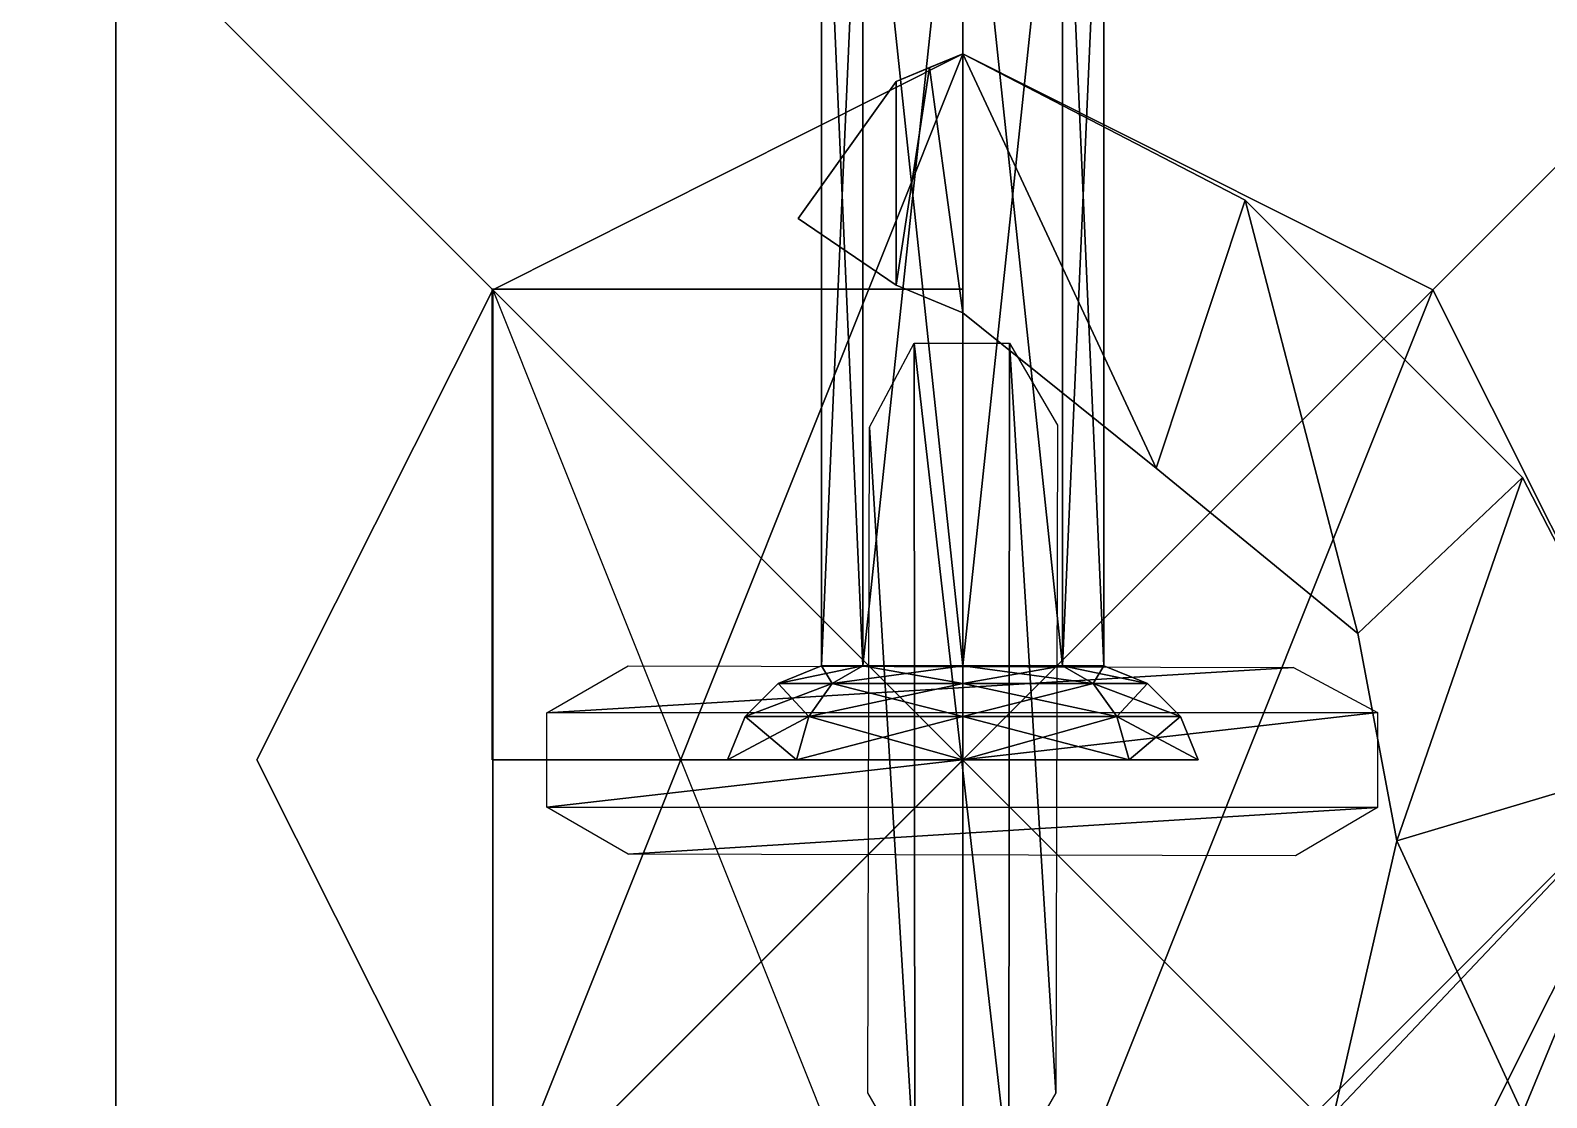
# Model space of a CAD drawing. Extents: x -150 to 2334, y -150 to 2984.
# Drawn here: x 1724.09 to 1740.2, y 1461.54 to 1472.88 of the extents above; entities that cross this region are included whole.
import ezdxf

# ---------------------------------------------------------------- set-up
doc = ezdxf.new("R2010")
doc.units = 0
for name, color, linetype in [('LAYER0', 7, 'CONTINUOUS'), ('LAYER108', 7, 'CONTINUOUS'), ('LAYER109', 9, 'CONTINUOUS'), ('LAYER111', 7, 'CONTINUOUS'), ('LAYER112', 7, 'CONTINUOUS'), ('LAYER113', 254, 'CONTINUOUS'), ('LAYER125', 7, 'CONTINUOUS'), ('LAYER126', 9, 'CONTINUOUS'), ('LAYER128', 7, 'CONTINUOUS'), ('LAYER129', 7, 'CONTINUOUS'), ('LAYER130', 254, 'CONTINUOUS'), ('LAYER142', 7, 'CONTINUOUS'), ('LAYER159', 7, 'CONTINUOUS'), ('LAYER277', 7, 'CONTINUOUS'), ('LAYER310', 7, 'CONTINUOUS')]:
    doc.layers.add(name, color=color, linetype=linetype)

msp = doc.modelspace()

# ---------------------------------------------------------------- linework, layer by layer
at = {"layer": 'LAYER0', "invisible_edges": 1}
for points in [[(2334, 2984, -5), (-150, -150, -5), (-150, 2984, -5), (2334, 2984, -5)], [(-150, -150, -5), (2334, 2984, -5), (2334, -150, -5), (-150, -150, -5)], [(2334, -150), (-150, 2984), (-150, -150), (2334, -150)], [(-150, 2984), (2334, -150), (2334, 2984), (-150, 2984)]]:
    msp.add_3dface(points, dxfattribs=at)
at = {"layer": 'LAYER108', "invisible_edges": 1}
for points in [[(2139.4, 1489.128, 866), (1674, 776.4584, 866), (2139.4, 776.4584, 866), (2139.4, 1489.128, 866)], [(1674, 776.4584, 866), (2139.4, 1489.128, 866), (1674, 1489.128, 866), (1674, 776.4584, 866)], [(1674, 1489.128, 848), (2139.4, 776.4584, 848), (1674, 776.4584, 848), (1674, 1489.128, 848)], [(2139.4, 776.4584, 848), (1674, 1489.128, 848), (2139.4, 1489.128, 848), (2139.4, 776.4584, 848)]]:
    msp.add_3dface(points, dxfattribs=at)
at = {"layer": 'LAYER109'}
for points in [[(1732.939, 1466.125, 858.0607), (1732.5, 1476.125, 857), (1732.5, 1466.125, 857), (1732.939, 1466.125, 858.0607)], [(1732.939, 1476.125, 858.0607), (1732.5, 1476.125, 857), (1732.939, 1466.125, 858.0607), (1732.939, 1476.125, 858.0607)], [(1732.5, 1466.125, 857), (1732.939, 1476.125, 855.9393), (1732.939, 1466.125, 855.9393), (1732.5, 1466.125, 857)], [(1732.5, 1476.125, 857), (1732.939, 1476.125, 855.9393), (1732.5, 1466.125, 857), (1732.5, 1476.125, 857)], [(1734, 1466.125, 858.5), (1732.939, 1476.125, 858.0607), (1732.939, 1466.125, 858.0607), (1734, 1466.125, 858.5)], [(1734, 1476.125, 858.5), (1732.939, 1476.125, 858.0607), (1734, 1466.125, 858.5), (1734, 1476.125, 858.5)], [(1732.939, 1466.125, 855.9393), (1734, 1476.125, 855.5), (1734, 1466.125, 855.5), (1732.939, 1466.125, 855.9393)], [(1732.939, 1476.125, 855.9393), (1734, 1476.125, 855.5), (1732.939, 1466.125, 855.9393), (1732.939, 1476.125, 855.9393)], [(1735.061, 1466.125, 858.0607), (1734, 1476.125, 858.5), (1734, 1466.125, 858.5), (1735.061, 1466.125, 858.0607)], [(1735.061, 1476.125, 858.0607), (1734, 1476.125, 858.5), (1735.061, 1466.125, 858.0607), (1735.061, 1476.125, 858.0607)], [(1734, 1466.125, 855.5), (1735.061, 1476.125, 855.9393), (1735.061, 1466.125, 855.9393), (1734, 1466.125, 855.5)], [(1734, 1476.125, 855.5), (1735.061, 1476.125, 855.9393), (1734, 1466.125, 855.5), (1734, 1476.125, 855.5)], [(1735.5, 1466.125, 857), (1735.061, 1476.125, 858.0607), (1735.061, 1466.125, 858.0607), (1735.5, 1466.125, 857)], [(1735.5, 1476.125, 857), (1735.061, 1476.125, 858.0607), (1735.5, 1466.125, 857), (1735.5, 1476.125, 857)], [(1735.061, 1466.125, 855.9393), (1735.5, 1476.125, 857), (1735.5, 1466.125, 857), (1735.061, 1466.125, 855.9393)], [(1735.061, 1476.125, 855.9393), (1735.5, 1476.125, 857), (1735.061, 1466.125, 855.9393), (1735.061, 1476.125, 855.9393)], [(1732.038, 1465.939, 857), (1732.5, 1466.125, 857), (1732.613, 1465.939, 855.613), (1732.038, 1465.939, 857)], [(1732.038, 1465.939, 857), (1732.939, 1466.125, 858.0607), (1732.5, 1466.125, 857), (1732.038, 1465.939, 857)], [(1732.613, 1465.939, 858.387), (1732.939, 1466.125, 858.0607), (1732.038, 1465.939, 857), (1732.613, 1465.939, 858.387)], [(1732.613, 1465.939, 855.613), (1732.5, 1466.125, 857), (1732.939, 1466.125, 855.9393), (1732.613, 1465.939, 855.613)], [(1732.613, 1465.939, 855.613), (1732.939, 1466.125, 855.9393), (1734, 1465.939, 855.0385), (1732.613, 1465.939, 855.613)], [(1732.613, 1465.939, 858.387), (1734, 1466.125, 858.5), (1732.939, 1466.125, 858.0607), (1732.613, 1465.939, 858.387)], [(1734, 1465.939, 858.9615), (1734, 1466.125, 858.5), (1732.613, 1465.939, 858.387), (1734, 1465.939, 858.9615)], [(1734, 1465.939, 855.0385), (1732.939, 1466.125, 855.9393), (1734, 1466.125, 855.5), (1734, 1465.939, 855.0385)], [(1734, 1465.939, 858.9615), (1735.061, 1466.125, 858.0607), (1734, 1466.125, 858.5), (1734, 1465.939, 858.9615)], [(1735.387, 1465.939, 858.387), (1735.061, 1466.125, 858.0607), (1734, 1465.939, 858.9615), (1735.387, 1465.939, 858.387)], [(1735.387, 1465.939, 855.613), (1734, 1466.125, 855.5), (1735.061, 1466.125, 855.9393), (1735.387, 1465.939, 855.613)], [(1734, 1465.939, 855.0385), (1734, 1466.125, 855.5), (1735.387, 1465.939, 855.613), (1734, 1465.939, 855.0385)], [(1735.387, 1465.939, 858.387), (1735.5, 1466.125, 857), (1735.061, 1466.125, 858.0607), (1735.387, 1465.939, 858.387)], [(1735.961, 1465.939, 857), (1735.061, 1466.125, 855.9393), (1735.5, 1466.125, 857), (1735.961, 1465.939, 857)], [(1735.387, 1465.939, 855.613), (1735.061, 1466.125, 855.9393), (1735.961, 1465.939, 857), (1735.387, 1465.939, 855.613)], [(1735.961, 1465.939, 857), (1735.5, 1466.125, 857), (1735.387, 1465.939, 858.387), (1735.961, 1465.939, 857)], [(1731.686, 1465.587, 857), (1732.038, 1465.939, 857), (1732.364, 1465.587, 855.3641), (1731.686, 1465.587, 857)], [(1731.686, 1465.587, 857), (1732.613, 1465.939, 858.387), (1732.038, 1465.939, 857), (1731.686, 1465.587, 857)], [(1732.364, 1465.587, 858.6359), (1732.613, 1465.939, 858.387), (1731.686, 1465.587, 857), (1732.364, 1465.587, 858.6359)], [(1732.364, 1465.587, 855.3641), (1732.038, 1465.939, 857), (1732.613, 1465.939, 855.613), (1732.364, 1465.587, 855.3641)], [(1732.364, 1465.587, 855.3641), (1732.613, 1465.939, 855.613), (1734, 1465.587, 854.6865), (1732.364, 1465.587, 855.3641)], [(1732.364, 1465.587, 858.6359), (1734, 1465.939, 858.9615), (1732.613, 1465.939, 858.387), (1732.364, 1465.587, 858.6359)], [(1734, 1465.587, 859.3135), (1734, 1465.939, 858.9615), (1732.364, 1465.587, 858.6359), (1734, 1465.587, 859.3135)], [(1734, 1465.587, 854.6865), (1732.613, 1465.939, 855.613), (1734, 1465.939, 855.0385), (1734, 1465.587, 854.6865)], [(1734, 1465.587, 859.3135), (1735.387, 1465.939, 858.387), (1734, 1465.939, 858.9615), (1734, 1465.587, 859.3135)], [(1735.636, 1465.587, 858.6359), (1735.387, 1465.939, 858.387), (1734, 1465.587, 859.3135), (1735.636, 1465.587, 858.6359)], [(1735.636, 1465.587, 855.3641), (1734, 1465.939, 855.0385), (1735.387, 1465.939, 855.613), (1735.636, 1465.587, 855.3641)], [(1734, 1465.587, 854.6865), (1734, 1465.939, 855.0385), (1735.636, 1465.587, 855.3641), (1734, 1465.587, 854.6865)], [(1735.636, 1465.587, 858.6359), (1735.961, 1465.939, 857), (1735.387, 1465.939, 858.387), (1735.636, 1465.587, 858.6359)], [(1736.313, 1465.587, 857), (1735.387, 1465.939, 855.613), (1735.961, 1465.939, 857), (1736.313, 1465.587, 857)], [(1735.636, 1465.587, 855.3641), (1735.387, 1465.939, 855.613), (1736.313, 1465.587, 857), (1735.636, 1465.587, 855.3641)], [(1736.313, 1465.587, 857), (1735.961, 1465.939, 857), (1735.636, 1465.587, 858.6359), (1736.313, 1465.587, 857)], [(1731.5, 1465.125, 857), (1731.686, 1465.587, 857), (1732.232, 1465.125, 855.2322), (1731.5, 1465.125, 857)], [(1731.5, 1465.125, 857), (1732.364, 1465.587, 858.6359), (1731.686, 1465.587, 857), (1731.5, 1465.125, 857)], [(1732.232, 1465.125, 858.7678), (1732.364, 1465.587, 858.6359), (1731.5, 1465.125, 857), (1732.232, 1465.125, 858.7678)], [(1732.232, 1465.125, 855.2322), (1731.686, 1465.587, 857), (1732.364, 1465.587, 855.3641), (1732.232, 1465.125, 855.2322)], [(1732.232, 1465.125, 855.2322), (1732.364, 1465.587, 855.3641), (1734, 1465.125, 854.5), (1732.232, 1465.125, 855.2322)], [(1732.232, 1465.125, 858.7678), (1734, 1465.587, 859.3135), (1732.364, 1465.587, 858.6359), (1732.232, 1465.125, 858.7678)], [(1734, 1465.125, 859.5), (1734, 1465.587, 859.3135), (1732.232, 1465.125, 858.7678), (1734, 1465.125, 859.5)], [(1734, 1465.125, 854.5), (1732.364, 1465.587, 855.3641), (1734, 1465.587, 854.6865), (1734, 1465.125, 854.5)], [(1734, 1465.125, 859.5), (1735.636, 1465.587, 858.6359), (1734, 1465.587, 859.3135), (1734, 1465.125, 859.5)], [(1735.768, 1465.125, 858.7678), (1735.636, 1465.587, 858.6359), (1734, 1465.125, 859.5), (1735.768, 1465.125, 858.7678)], [(1735.768, 1465.125, 855.2322), (1734, 1465.587, 854.6865), (1735.636, 1465.587, 855.3641), (1735.768, 1465.125, 855.2322)], [(1734, 1465.125, 854.5), (1734, 1465.587, 854.6865), (1735.768, 1465.125, 855.2322), (1734, 1465.125, 854.5)], [(1735.768, 1465.125, 858.7678), (1736.313, 1465.587, 857), (1735.636, 1465.587, 858.6359), (1735.768, 1465.125, 858.7678)], [(1736.5, 1465.125, 857), (1735.636, 1465.587, 855.3641), (1736.313, 1465.587, 857), (1736.5, 1465.125, 857)], [(1735.768, 1465.125, 855.2322), (1735.636, 1465.587, 855.3641), (1736.5, 1465.125, 857), (1735.768, 1465.125, 855.2322)], [(1736.5, 1465.125, 857), (1736.313, 1465.587, 857), (1735.768, 1465.125, 858.7678), (1736.5, 1465.125, 857)], [(1731.5, 1465.125, 857), (1732.232, 1465.125, 855.2322), (1734, 1465.125, 854.5), (1731.5, 1465.125, 857)], [(1735.768, 1465.125, 855.2322), (1731.5, 1465.125, 857), (1734, 1465.125, 854.5), (1735.768, 1465.125, 855.2322)], [(1736.5, 1465.125, 857), (1731.5, 1465.125, 857), (1735.768, 1465.125, 855.2322), (1736.5, 1465.125, 857)], [(1732.232, 1465.125, 858.7678), (1731.5, 1465.125, 857), (1736.5, 1465.125, 857), (1732.232, 1465.125, 858.7678)], [(1734, 1465.125, 859.5), (1732.232, 1465.125, 858.7678), (1736.5, 1465.125, 857), (1734, 1465.125, 859.5)], [(1735.768, 1465.125, 858.7678), (1734, 1465.125, 859.5), (1736.5, 1465.125, 857), (1735.768, 1465.125, 858.7678)]]:
    msp.add_3dface(points, dxfattribs=at)
at = {"layer": 'LAYER111', "invisible_edges": 1}
for points in [[(1734, 1465.125, 848), (1729, 1470.125, 848), (1734, 1470.125, 848), (1734, 1465.125, 848)], [(1729, 1470.125, 848), (1734, 1465.125, 848), (1729, 1465.125, 848), (1729, 1470.125, 848)], [(1729, 1465.125, 849), (1729, 1470.125, 848), (1729, 1465.125, 848), (1729, 1465.125, 849)], [(1729, 1470.125, 848), (1729, 1465.125, 849), (1729, 1470.125, 849), (1729, 1470.125, 848)], [(1734, 1470.125, 849), (1729, 1470.125, 848), (1729, 1470.125, 849), (1734, 1470.125, 849)], [(1729, 1470.125, 848), (1734, 1470.125, 849), (1734, 1470.125, 848), (1729, 1470.125, 848)], [(1729, 1465.125, 849), (1734, 1470.125, 849), (1729, 1470.125, 849), (1729, 1465.125, 849)], [(1734, 1470.125, 849), (1729, 1465.125, 849), (1734, 1465.125, 849), (1734, 1470.125, 849)], [(1734, 1470.125, 849), (1734, 1465.125, 848), (1734, 1470.125, 848), (1734, 1470.125, 849)], [(1734, 1465.125, 848), (1734, 1470.125, 849), (1734, 1465.125, 849), (1734, 1465.125, 848)], [(1734, 1465.125, 848), (1729, 1465.125, 849), (1729, 1465.125, 848), (1734, 1465.125, 848)], [(1729, 1465.125, 849), (1734, 1465.125, 848), (1734, 1465.125, 849), (1729, 1465.125, 849)]]:
    msp.add_3dface(points, dxfattribs=at)
at = {"layer": 'LAYER112', "invisible_edges": 1}
for points in [[(1734, 1465.125, 848), (1729, 1470.125, 848), (1734, 1470.125, 848), (1734, 1465.125, 848)], [(1729, 1470.125, 848), (1734, 1465.125, 848), (1729, 1465.125, 848), (1729, 1470.125, 848)], [(1729, 1465.125, 849), (1729, 1470.125, 848), (1729, 1465.125, 848), (1729, 1465.125, 849)], [(1729, 1470.125, 848), (1729, 1465.125, 849), (1729, 1470.125, 849), (1729, 1470.125, 848)], [(1734, 1470.125, 849), (1729, 1470.125, 848), (1729, 1470.125, 849), (1734, 1470.125, 849)], [(1729, 1470.125, 848), (1734, 1470.125, 849), (1734, 1470.125, 848), (1729, 1470.125, 848)], [(1729, 1465.125, 849), (1734, 1470.125, 849), (1729, 1470.125, 849), (1729, 1465.125, 849)], [(1734, 1470.125, 849), (1729, 1465.125, 849), (1734, 1465.125, 849), (1734, 1470.125, 849)], [(1734, 1470.125, 849), (1734, 1465.125, 848), (1734, 1470.125, 848), (1734, 1470.125, 849)], [(1734, 1465.125, 848), (1734, 1470.125, 849), (1734, 1465.125, 849), (1734, 1465.125, 848)], [(1734, 1465.125, 848), (1729, 1465.125, 849), (1729, 1465.125, 848), (1734, 1465.125, 848)], [(1729, 1465.125, 849), (1734, 1465.125, 848), (1734, 1465.125, 849), (1729, 1465.125, 849)]]:
    msp.add_3dface(points, dxfattribs=at)
at = {"layer": 'LAYER113'}
for points in [[(1725, 1474.125, 848.05), (1725, 1456.125, 847.95), (1725, 1456.125, 848.05), (1725, 1474.125, 848.05)], [(1725, 1474.125, 847.95), (1725, 1456.125, 847.95), (1725, 1474.125, 848.05), (1725, 1474.125, 847.95)], [(1743, 1456.125, 848.05), (1725, 1474.125, 848.05), (1725, 1456.125, 848.05), (1743, 1456.125, 848.05)], [(1743, 1474.125, 848.05), (1725, 1474.125, 848.05), (1743, 1456.125, 848.05), (1743, 1474.125, 848.05)], [(1725, 1456.125, 847.95), (1743, 1474.125, 847.95), (1743, 1456.125, 847.95), (1725, 1456.125, 847.95)], [(1725, 1474.125, 847.95), (1743, 1474.125, 847.95), (1725, 1456.125, 847.95), (1725, 1474.125, 847.95)], [(1734, 1472.625, 853.5), (1729.007, 1470.118, 847.5), (1729.007, 1470.118, 853.5), (1734, 1472.625, 853.5)], [(1734, 1472.625, 847.5), (1729.007, 1470.118, 847.5), (1734, 1472.625, 853.5), (1734, 1472.625, 847.5)], [(1729.007, 1470.118, 853.5), (1729.007, 1460.133, 853.5), (1734, 1472.625, 853.5), (1729.007, 1470.118, 853.5)], [(1734, 1472.625, 853.5), (1729.007, 1460.133, 853.5), (1738.993, 1470.118, 853.5), (1734, 1472.625, 853.5)], [(1734, 1472.625, 847.5), (1729.007, 1460.133, 847.5), (1729.007, 1470.118, 847.5), (1734, 1472.625, 847.5)], [(1734, 1472.625, 847.5), (1734, 1457.625, 847.5), (1729.007, 1460.133, 847.5), (1734, 1472.625, 847.5)], [(1734, 1472.625, 859.5), (1733.293, 1472.333, 858), (1733.293, 1472.333, 859.5), (1734, 1472.625, 859.5)], [(1734, 1472.625, 858), (1733.293, 1472.333, 858), (1734, 1472.625, 859.5), (1734, 1472.625, 858)], [(1733.646, 1472.479, 859.5), (1734, 1469.875, 859.5), (1734, 1472.625, 859.5), (1733.646, 1472.479, 859.5)], [(1734, 1472.625, 858), (1734, 1469.875, 858), (1733.646, 1472.479, 858), (1734, 1472.625, 858)], [(1738.993, 1470.118, 853.5), (1734, 1472.625, 847.5), (1734, 1472.625, 853.5), (1738.993, 1470.118, 853.5)], [(1738.993, 1470.118, 847.5), (1734, 1472.625, 847.5), (1738.993, 1470.118, 853.5), (1738.993, 1470.118, 847.5)], [(1737, 1471.072, 858), (1734, 1472.625, 859.5), (1737, 1471.072, 859.5), (1737, 1471.072, 858)], [(1734, 1472.625, 858), (1734, 1472.625, 859.5), (1737, 1471.072, 858), (1734, 1472.625, 858)], [(1734, 1472.625, 859.5), (1736.054, 1468.226, 859.5), (1737, 1471.072, 859.5), (1734, 1472.625, 859.5)], [(1734, 1469.875, 859.5), (1736.054, 1468.226, 859.5), (1734, 1472.625, 859.5), (1734, 1469.875, 859.5)], [(1734, 1472.625, 858), (1736.054, 1468.226, 858), (1734, 1469.875, 858), (1734, 1472.625, 858)], [(1737, 1471.072, 858), (1736.054, 1468.226, 858), (1734, 1472.625, 858), (1737, 1471.072, 858)], [(1738.993, 1470.118, 847.5), (1734, 1457.625, 847.5), (1734, 1472.625, 847.5), (1738.993, 1470.118, 847.5)], [(1733.293, 1470.168, 859.5), (1734, 1469.875, 859.5), (1733.646, 1472.479, 859.5), (1733.293, 1470.168, 859.5)], [(1733.293, 1472.333, 859.5), (1733.293, 1470.168, 859.5), (1733.646, 1472.479, 859.5), (1733.293, 1472.333, 859.5)], [(1733.646, 1472.479, 858), (1733.293, 1470.168, 858), (1733.293, 1472.333, 858), (1733.646, 1472.479, 858)], [(1733.646, 1472.479, 858), (1734, 1469.875, 858), (1733.293, 1470.168, 858), (1733.646, 1472.479, 858)], [(1733.293, 1472.333, 858), (1732.25, 1470.875, 859.5), (1733.293, 1472.333, 859.5), (1733.293, 1472.333, 858)], [(1732.25, 1470.875, 858), (1732.25, 1470.875, 859.5), (1733.293, 1472.333, 858), (1732.25, 1470.875, 858)], [(1732.25, 1470.875, 859.5), (1733.293, 1470.168, 859.5), (1733.293, 1472.333, 859.5), (1732.25, 1470.875, 859.5)], [(1733.293, 1472.333, 858), (1733.293, 1470.168, 858), (1732.25, 1470.875, 858), (1733.293, 1472.333, 858)], [(1736.054, 1468.226, 859.5), (1738.199, 1466.47, 859.5), (1737, 1471.072, 859.5), (1736.054, 1468.226, 859.5)], [(1737, 1471.072, 858), (1738.199, 1466.47, 858), (1736.054, 1468.226, 858), (1737, 1471.072, 858)], [(1739.946, 1468.125, 858), (1737, 1471.072, 859.5), (1739.946, 1468.125, 859.5), (1739.946, 1468.125, 858)], [(1737, 1471.072, 858), (1737, 1471.072, 859.5), (1739.946, 1468.125, 858), (1737, 1471.072, 858)], [(1737, 1471.072, 859.5), (1738.199, 1466.47, 859.5), (1739.946, 1468.125, 859.5), (1737, 1471.072, 859.5)], [(1739.946, 1468.125, 858), (1738.199, 1466.47, 858), (1737, 1471.072, 858), (1739.946, 1468.125, 858)], [(1732.25, 1470.875, 858), (1733.293, 1470.168, 859.5), (1732.25, 1470.875, 859.5), (1732.25, 1470.875, 858)], [(1733.293, 1470.168, 858), (1733.293, 1470.168, 859.5), (1732.25, 1470.875, 858), (1733.293, 1470.168, 858)], [(1726.5, 1465.125, 847.5), (1729.007, 1470.118, 847.5), (1729.007, 1460.133, 847.5), (1726.5, 1465.125, 847.5)], [(1729.007, 1470.118, 853.5), (1726.5, 1465.125, 847.5), (1726.5, 1465.125, 853.5), (1729.007, 1470.118, 853.5)], [(1729.007, 1470.118, 847.5), (1726.5, 1465.125, 847.5), (1729.007, 1470.118, 853.5), (1729.007, 1470.118, 847.5)], [(1726.5, 1465.125, 853.5), (1729.007, 1460.133, 853.5), (1729.007, 1470.118, 853.5), (1726.5, 1465.125, 853.5)], [(1729.007, 1470.118, 847.5), (1729.007, 1460.133, 847.5), (1726.5, 1465.125, 847.5), (1729.007, 1470.118, 847.5)], [(1729.007, 1460.133, 847.5), (1729.007, 1470.118, 847.5), (1734, 1457.625, 847.5), (1729.007, 1460.133, 847.5)], [(1738.993, 1470.118, 853.5), (1729.007, 1460.133, 853.5), (1734, 1457.625, 853.5), (1738.993, 1470.118, 853.5)], [(1733.293, 1470.168, 858), (1734, 1469.875, 859.5), (1733.293, 1470.168, 859.5), (1733.293, 1470.168, 858)], [(1734, 1469.875, 858), (1734, 1469.875, 859.5), (1733.293, 1470.168, 858), (1734, 1469.875, 858)], [(1738.993, 1470.118, 853.5), (1734, 1457.625, 853.5), (1741.5, 1465.125, 853.5), (1738.993, 1470.118, 853.5)], [(1741.5, 1465.125, 847.5), (1734, 1457.625, 847.5), (1738.993, 1470.118, 847.5), (1741.5, 1465.125, 847.5)], [(1741.5, 1465.125, 853.5), (1738.993, 1470.118, 847.5), (1738.993, 1470.118, 853.5), (1741.5, 1465.125, 853.5)], [(1741.5, 1465.125, 847.5), (1738.993, 1470.118, 847.5), (1741.5, 1465.125, 853.5), (1741.5, 1465.125, 847.5)], [(1734, 1469.875, 858), (1736.054, 1468.226, 859.5), (1734, 1469.875, 859.5), (1734, 1469.875, 858)], [(1736.054, 1468.226, 858), (1736.054, 1468.226, 859.5), (1734, 1469.875, 858), (1736.054, 1468.226, 858)], [(1733.484, 1469.553, 847.5), (1733.49, 1460.725, 847.5), (1733.008, 1468.66, 847.5), (1733.484, 1469.553, 847.5)], [(1733.484, 1469.553, 847.5), (1734.49, 1460.725, 847.5), (1733.49, 1460.725, 847.5), (1733.484, 1469.553, 847.5)], [(1734.495, 1469.553, 847.5), (1734.49, 1460.725, 847.5), (1733.484, 1469.553, 847.5), (1734.495, 1469.553, 847.5)], [(1734.495, 1469.553, 847.5), (1734.99, 1461.591, 847.5), (1734.49, 1460.725, 847.5), (1734.495, 1469.553, 847.5)], [(1735.007, 1468.68, 847.5), (1734.99, 1461.591, 847.5), (1734.495, 1469.553, 847.5), (1735.007, 1468.68, 847.5)], [(1733.008, 1468.66, 847.5), (1733.49, 1460.725, 847.5), (1732.99, 1461.591, 847.5), (1733.008, 1468.66, 847.5)], [(1736.054, 1468.226, 859.5), (1738.199, 1466.47, 858), (1738.199, 1466.47, 859.5), (1736.054, 1468.226, 859.5)], [(1736.054, 1468.226, 858), (1738.199, 1466.47, 858), (1736.054, 1468.226, 859.5), (1736.054, 1468.226, 858)], [(1738.199, 1466.47, 858), (1738.611, 1464.267, 858), (1739.946, 1468.125, 858), (1738.199, 1466.47, 858)], [(1738.199, 1466.47, 859.5), (1738.611, 1464.267, 859.5), (1739.946, 1468.125, 859.5), (1738.199, 1466.47, 859.5)], [(1739.946, 1468.125, 858), (1738.611, 1464.267, 858), (1738.199, 1466.47, 858), (1739.946, 1468.125, 858)], [(1739.946, 1468.125, 858), (1738.611, 1464.267, 858), (1741.5, 1465.125, 858), (1739.946, 1468.125, 858)], [(1739.946, 1468.125, 859.5), (1738.611, 1464.267, 859.5), (1741.5, 1465.125, 859.5), (1739.946, 1468.125, 859.5)], [(1741.5, 1465.125, 858), (1738.611, 1464.267, 858), (1739.946, 1468.125, 858), (1741.5, 1465.125, 858)], [(1741.5, 1465.125, 859.5), (1739.946, 1468.125, 858), (1739.946, 1468.125, 859.5), (1741.5, 1465.125, 859.5)], [(1741.5, 1465.125, 858), (1739.946, 1468.125, 858), (1741.5, 1465.125, 859.5), (1741.5, 1465.125, 858)], [(1738.199, 1466.47, 859.5), (1738.611, 1464.267, 858), (1738.611, 1464.267, 859.5), (1738.199, 1466.47, 859.5)], [(1738.199, 1466.47, 858), (1738.611, 1464.267, 858), (1738.199, 1466.47, 859.5), (1738.199, 1466.47, 858)], [(1737.513, 1466.107, 847.5), (1729.579, 1465.625, 847.5), (1730.445, 1466.125, 847.5), (1737.513, 1466.107, 847.5)], [(1738.406, 1465.631, 847.5), (1729.579, 1465.625, 847.5), (1737.513, 1466.107, 847.5), (1738.406, 1465.631, 847.5)], [(1738.406, 1465.631, 847.5), (1729.579, 1464.625, 847.5), (1729.579, 1465.625, 847.5), (1738.406, 1465.631, 847.5)], [(1738.406, 1464.62, 847.5), (1729.579, 1464.625, 847.5), (1738.406, 1465.631, 847.5), (1738.406, 1464.62, 847.5)], [(1726.5, 1465.125, 853.5), (1729.007, 1460.133, 847.5), (1729.007, 1460.133, 853.5), (1726.5, 1465.125, 853.5)], [(1726.5, 1465.125, 847.5), (1729.007, 1460.133, 847.5), (1726.5, 1465.125, 853.5), (1726.5, 1465.125, 847.5)], [(1741.5, 1465.125, 853.5), (1734, 1457.625, 853.5), (1738.993, 1460.133, 853.5), (1741.5, 1465.125, 853.5)], [(1738.993, 1460.133, 847.5), (1734, 1457.625, 847.5), (1741.5, 1465.125, 847.5), (1738.993, 1460.133, 847.5)], [(1741.5, 1465.125, 859.5), (1737.946, 1461.375, 859.5), (1739.946, 1461.375, 859.5), (1741.5, 1465.125, 859.5)], [(1738.611, 1464.267, 859.5), (1737.946, 1461.375, 859.5), (1741.5, 1465.125, 859.5), (1738.611, 1464.267, 859.5)], [(1741.5, 1465.125, 858), (1737.946, 1461.375, 858), (1738.611, 1464.267, 858), (1741.5, 1465.125, 858)], [(1739.946, 1461.375, 858), (1737.946, 1461.375, 858), (1741.5, 1465.125, 858), (1739.946, 1461.375, 858)], [(1741.5, 1465.125, 858), (1739.946, 1461.375, 858), (1738.611, 1464.267, 858), (1741.5, 1465.125, 858)], [(1738.993, 1460.133, 853.5), (1741.5, 1465.125, 847.5), (1741.5, 1465.125, 853.5), (1738.993, 1460.133, 853.5)], [(1738.993, 1460.133, 847.5), (1741.5, 1465.125, 847.5), (1738.993, 1460.133, 853.5), (1738.993, 1460.133, 847.5)], [(1741.5, 1465.125, 859.5), (1739.946, 1461.375, 858), (1741.5, 1465.125, 858), (1741.5, 1465.125, 859.5)], [(1739.946, 1461.375, 859.5), (1739.946, 1461.375, 858), (1741.5, 1465.125, 859.5), (1739.946, 1461.375, 859.5)], [(1738.406, 1464.62, 847.5), (1730.445, 1464.125, 847.5), (1729.579, 1464.625, 847.5), (1738.406, 1464.62, 847.5)], [(1737.534, 1464.108, 847.5), (1730.445, 1464.125, 847.5), (1738.406, 1464.62, 847.5), (1737.534, 1464.108, 847.5)], [(1738.611, 1464.267, 858), (1739.946, 1461.375, 858), (1737.946, 1461.375, 858), (1738.611, 1464.267, 858)], [(1738.611, 1464.267, 859.5), (1737.946, 1461.375, 858), (1737.946, 1461.375, 859.5), (1738.611, 1464.267, 859.5)], [(1738.611, 1464.267, 858), (1737.946, 1461.375, 858), (1738.611, 1464.267, 859.5), (1738.611, 1464.267, 858)]]:
    msp.add_3dface(points, dxfattribs=at)
at = {"layer": 'LAYER125', "invisible_edges": 1}
for points in [[(2139.4, 1489.128, 1934), (1674, 776.4584, 1934), (2139.4, 776.4584, 1934), (2139.4, 1489.128, 1934)], [(1674, 776.4584, 1934), (2139.4, 1489.128, 1934), (1674, 1489.128, 1934), (1674, 776.4584, 1934)], [(1674, 1489.128, 1916), (2139.4, 776.4584, 1916), (1674, 776.4584, 1916), (1674, 1489.128, 1916)], [(2139.4, 776.4584, 1916), (1674, 1489.128, 1916), (2139.4, 1489.128, 1916), (2139.4, 776.4584, 1916)]]:
    msp.add_3dface(points, dxfattribs=at)
at = {"layer": 'LAYER126'}
for points in [[(1732.939, 1466.125, 1926.061), (1732.5, 1476.125, 1925), (1732.5, 1466.125, 1925), (1732.939, 1466.125, 1926.061)], [(1732.939, 1476.125, 1926.061), (1732.5, 1476.125, 1925), (1732.939, 1466.125, 1926.061), (1732.939, 1476.125, 1926.061)], [(1732.5, 1466.125, 1925), (1732.939, 1476.125, 1923.939), (1732.939, 1466.125, 1923.939), (1732.5, 1466.125, 1925)], [(1732.5, 1476.125, 1925), (1732.939, 1476.125, 1923.939), (1732.5, 1466.125, 1925), (1732.5, 1476.125, 1925)], [(1734, 1466.125, 1926.5), (1732.939, 1476.125, 1926.061), (1732.939, 1466.125, 1926.061), (1734, 1466.125, 1926.5)], [(1734, 1476.125, 1926.5), (1732.939, 1476.125, 1926.061), (1734, 1466.125, 1926.5), (1734, 1476.125, 1926.5)], [(1732.939, 1466.125, 1923.939), (1734, 1476.125, 1923.5), (1734, 1466.125, 1923.5), (1732.939, 1466.125, 1923.939)], [(1732.939, 1476.125, 1923.939), (1734, 1476.125, 1923.5), (1732.939, 1466.125, 1923.939), (1732.939, 1476.125, 1923.939)], [(1735.061, 1466.125, 1926.061), (1734, 1476.125, 1926.5), (1734, 1466.125, 1926.5), (1735.061, 1466.125, 1926.061)], [(1735.061, 1476.125, 1926.061), (1734, 1476.125, 1926.5), (1735.061, 1466.125, 1926.061), (1735.061, 1476.125, 1926.061)], [(1734, 1466.125, 1923.5), (1735.061, 1476.125, 1923.939), (1735.061, 1466.125, 1923.939), (1734, 1466.125, 1923.5)], [(1734, 1476.125, 1923.5), (1735.061, 1476.125, 1923.939), (1734, 1466.125, 1923.5), (1734, 1476.125, 1923.5)], [(1735.5, 1466.125, 1925), (1735.061, 1476.125, 1926.061), (1735.061, 1466.125, 1926.061), (1735.5, 1466.125, 1925)], [(1735.5, 1476.125, 1925), (1735.061, 1476.125, 1926.061), (1735.5, 1466.125, 1925), (1735.5, 1476.125, 1925)], [(1735.061, 1466.125, 1923.939), (1735.5, 1476.125, 1925), (1735.5, 1466.125, 1925), (1735.061, 1466.125, 1923.939)], [(1735.061, 1476.125, 1923.939), (1735.5, 1476.125, 1925), (1735.061, 1466.125, 1923.939), (1735.061, 1476.125, 1923.939)], [(1732.038, 1465.939, 1925), (1732.5, 1466.125, 1925), (1732.613, 1465.939, 1923.613), (1732.038, 1465.939, 1925)], [(1732.038, 1465.939, 1925), (1732.939, 1466.125, 1926.061), (1732.5, 1466.125, 1925), (1732.038, 1465.939, 1925)], [(1732.613, 1465.939, 1926.387), (1732.939, 1466.125, 1926.061), (1732.038, 1465.939, 1925), (1732.613, 1465.939, 1926.387)], [(1732.613, 1465.939, 1923.613), (1732.5, 1466.125, 1925), (1732.939, 1466.125, 1923.939), (1732.613, 1465.939, 1923.613)], [(1732.613, 1465.939, 1923.613), (1732.939, 1466.125, 1923.939), (1734, 1465.939, 1923.038), (1732.613, 1465.939, 1923.613)], [(1732.613, 1465.939, 1926.387), (1734, 1466.125, 1926.5), (1732.939, 1466.125, 1926.061), (1732.613, 1465.939, 1926.387)], [(1734, 1465.939, 1926.962), (1734, 1466.125, 1926.5), (1732.613, 1465.939, 1926.387), (1734, 1465.939, 1926.962)], [(1734, 1465.939, 1923.038), (1732.939, 1466.125, 1923.939), (1734, 1466.125, 1923.5), (1734, 1465.939, 1923.038)], [(1734, 1465.939, 1926.962), (1735.061, 1466.125, 1926.061), (1734, 1466.125, 1926.5), (1734, 1465.939, 1926.962)], [(1735.387, 1465.939, 1926.387), (1735.061, 1466.125, 1926.061), (1734, 1465.939, 1926.962), (1735.387, 1465.939, 1926.387)], [(1735.387, 1465.939, 1923.613), (1734, 1466.125, 1923.5), (1735.061, 1466.125, 1923.939), (1735.387, 1465.939, 1923.613)], [(1734, 1465.939, 1923.038), (1734, 1466.125, 1923.5), (1735.387, 1465.939, 1923.613), (1734, 1465.939, 1923.038)], [(1735.387, 1465.939, 1926.387), (1735.5, 1466.125, 1925), (1735.061, 1466.125, 1926.061), (1735.387, 1465.939, 1926.387)], [(1735.961, 1465.939, 1925), (1735.061, 1466.125, 1923.939), (1735.5, 1466.125, 1925), (1735.961, 1465.939, 1925)], [(1735.387, 1465.939, 1923.613), (1735.061, 1466.125, 1923.939), (1735.961, 1465.939, 1925), (1735.387, 1465.939, 1923.613)], [(1735.961, 1465.939, 1925), (1735.5, 1466.125, 1925), (1735.387, 1465.939, 1926.387), (1735.961, 1465.939, 1925)], [(1731.686, 1465.587, 1925), (1732.038, 1465.939, 1925), (1732.364, 1465.587, 1923.364), (1731.686, 1465.587, 1925)], [(1731.686, 1465.587, 1925), (1732.613, 1465.939, 1926.387), (1732.038, 1465.939, 1925), (1731.686, 1465.587, 1925)], [(1732.364, 1465.587, 1926.636), (1732.613, 1465.939, 1926.387), (1731.686, 1465.587, 1925), (1732.364, 1465.587, 1926.636)], [(1732.364, 1465.587, 1923.364), (1732.038, 1465.939, 1925), (1732.613, 1465.939, 1923.613), (1732.364, 1465.587, 1923.364)], [(1732.364, 1465.587, 1923.364), (1732.613, 1465.939, 1923.613), (1734, 1465.587, 1922.686), (1732.364, 1465.587, 1923.364)], [(1732.364, 1465.587, 1926.636), (1734, 1465.939, 1926.962), (1732.613, 1465.939, 1926.387), (1732.364, 1465.587, 1926.636)], [(1734, 1465.587, 1927.314), (1734, 1465.939, 1926.962), (1732.364, 1465.587, 1926.636), (1734, 1465.587, 1927.314)], [(1734, 1465.587, 1922.686), (1732.613, 1465.939, 1923.613), (1734, 1465.939, 1923.038), (1734, 1465.587, 1922.686)], [(1734, 1465.587, 1927.314), (1735.387, 1465.939, 1926.387), (1734, 1465.939, 1926.962), (1734, 1465.587, 1927.314)], [(1735.636, 1465.587, 1926.636), (1735.387, 1465.939, 1926.387), (1734, 1465.587, 1927.314), (1735.636, 1465.587, 1926.636)], [(1735.636, 1465.587, 1923.364), (1734, 1465.939, 1923.038), (1735.387, 1465.939, 1923.613), (1735.636, 1465.587, 1923.364)], [(1734, 1465.587, 1922.686), (1734, 1465.939, 1923.038), (1735.636, 1465.587, 1923.364), (1734, 1465.587, 1922.686)], [(1735.636, 1465.587, 1926.636), (1735.961, 1465.939, 1925), (1735.387, 1465.939, 1926.387), (1735.636, 1465.587, 1926.636)], [(1736.313, 1465.587, 1925), (1735.387, 1465.939, 1923.613), (1735.961, 1465.939, 1925), (1736.313, 1465.587, 1925)], [(1735.636, 1465.587, 1923.364), (1735.387, 1465.939, 1923.613), (1736.313, 1465.587, 1925), (1735.636, 1465.587, 1923.364)], [(1736.313, 1465.587, 1925), (1735.961, 1465.939, 1925), (1735.636, 1465.587, 1926.636), (1736.313, 1465.587, 1925)], [(1731.5, 1465.125, 1925), (1731.686, 1465.587, 1925), (1732.232, 1465.125, 1923.232), (1731.5, 1465.125, 1925)], [(1731.5, 1465.125, 1925), (1732.364, 1465.587, 1926.636), (1731.686, 1465.587, 1925), (1731.5, 1465.125, 1925)], [(1732.232, 1465.125, 1926.768), (1732.364, 1465.587, 1926.636), (1731.5, 1465.125, 1925), (1732.232, 1465.125, 1926.768)], [(1732.232, 1465.125, 1923.232), (1731.686, 1465.587, 1925), (1732.364, 1465.587, 1923.364), (1732.232, 1465.125, 1923.232)], [(1732.232, 1465.125, 1923.232), (1732.364, 1465.587, 1923.364), (1734, 1465.125, 1922.5), (1732.232, 1465.125, 1923.232)], [(1732.232, 1465.125, 1926.768), (1734, 1465.587, 1927.314), (1732.364, 1465.587, 1926.636), (1732.232, 1465.125, 1926.768)], [(1734, 1465.125, 1927.5), (1734, 1465.587, 1927.314), (1732.232, 1465.125, 1926.768), (1734, 1465.125, 1927.5)], [(1734, 1465.125, 1922.5), (1732.364, 1465.587, 1923.364), (1734, 1465.587, 1922.686), (1734, 1465.125, 1922.5)], [(1734, 1465.125, 1927.5), (1735.636, 1465.587, 1926.636), (1734, 1465.587, 1927.314), (1734, 1465.125, 1927.5)], [(1735.768, 1465.125, 1926.768), (1735.636, 1465.587, 1926.636), (1734, 1465.125, 1927.5), (1735.768, 1465.125, 1926.768)], [(1735.768, 1465.125, 1923.232), (1734, 1465.587, 1922.686), (1735.636, 1465.587, 1923.364), (1735.768, 1465.125, 1923.232)], [(1734, 1465.125, 1922.5), (1734, 1465.587, 1922.686), (1735.768, 1465.125, 1923.232), (1734, 1465.125, 1922.5)], [(1735.768, 1465.125, 1926.768), (1736.313, 1465.587, 1925), (1735.636, 1465.587, 1926.636), (1735.768, 1465.125, 1926.768)], [(1736.5, 1465.125, 1925), (1735.636, 1465.587, 1923.364), (1736.313, 1465.587, 1925), (1736.5, 1465.125, 1925)], [(1735.768, 1465.125, 1923.232), (1735.636, 1465.587, 1923.364), (1736.5, 1465.125, 1925), (1735.768, 1465.125, 1923.232)], [(1736.5, 1465.125, 1925), (1736.313, 1465.587, 1925), (1735.768, 1465.125, 1926.768), (1736.5, 1465.125, 1925)], [(1731.5, 1465.125, 1925), (1732.232, 1465.125, 1923.232), (1734, 1465.125, 1922.5), (1731.5, 1465.125, 1925)], [(1735.768, 1465.125, 1923.232), (1731.5, 1465.125, 1925), (1734, 1465.125, 1922.5), (1735.768, 1465.125, 1923.232)], [(1736.5, 1465.125, 1925), (1731.5, 1465.125, 1925), (1735.768, 1465.125, 1923.232), (1736.5, 1465.125, 1925)], [(1732.232, 1465.125, 1926.768), (1731.5, 1465.125, 1925), (1736.5, 1465.125, 1925), (1732.232, 1465.125, 1926.768)], [(1734, 1465.125, 1927.5), (1732.232, 1465.125, 1926.768), (1736.5, 1465.125, 1925), (1734, 1465.125, 1927.5)], [(1735.768, 1465.125, 1926.768), (1734, 1465.125, 1927.5), (1736.5, 1465.125, 1925), (1735.768, 1465.125, 1926.768)]]:
    msp.add_3dface(points, dxfattribs=at)
at = {"layer": 'LAYER128', "invisible_edges": 1}
for points in [[(1734, 1465.125, 1916), (1729, 1470.125, 1916), (1734, 1470.125, 1916), (1734, 1465.125, 1916)], [(1729, 1470.125, 1916), (1734, 1465.125, 1916), (1729, 1465.125, 1916), (1729, 1470.125, 1916)], [(1729, 1465.125, 1917), (1729, 1470.125, 1916), (1729, 1465.125, 1916), (1729, 1465.125, 1917)], [(1729, 1470.125, 1916), (1729, 1465.125, 1917), (1729, 1470.125, 1917), (1729, 1470.125, 1916)], [(1734, 1470.125, 1917), (1729, 1470.125, 1916), (1729, 1470.125, 1917), (1734, 1470.125, 1917)], [(1729, 1470.125, 1916), (1734, 1470.125, 1917), (1734, 1470.125, 1916), (1729, 1470.125, 1916)], [(1729, 1465.125, 1917), (1734, 1470.125, 1917), (1729, 1470.125, 1917), (1729, 1465.125, 1917)], [(1734, 1470.125, 1917), (1729, 1465.125, 1917), (1734, 1465.125, 1917), (1734, 1470.125, 1917)], [(1734, 1470.125, 1917), (1734, 1465.125, 1916), (1734, 1470.125, 1916), (1734, 1470.125, 1917)], [(1734, 1465.125, 1916), (1734, 1470.125, 1917), (1734, 1465.125, 1917), (1734, 1465.125, 1916)], [(1734, 1465.125, 1916), (1729, 1465.125, 1917), (1729, 1465.125, 1916), (1734, 1465.125, 1916)], [(1729, 1465.125, 1917), (1734, 1465.125, 1916), (1734, 1465.125, 1917), (1729, 1465.125, 1917)]]:
    msp.add_3dface(points, dxfattribs=at)
at = {"layer": 'LAYER129', "invisible_edges": 1}
for points in [[(1734, 1465.125, 1916), (1729, 1470.125, 1916), (1734, 1470.125, 1916), (1734, 1465.125, 1916)], [(1729, 1470.125, 1916), (1734, 1465.125, 1916), (1729, 1465.125, 1916), (1729, 1470.125, 1916)], [(1729, 1465.125, 1917), (1729, 1470.125, 1916), (1729, 1465.125, 1916), (1729, 1465.125, 1917)], [(1729, 1470.125, 1916), (1729, 1465.125, 1917), (1729, 1470.125, 1917), (1729, 1470.125, 1916)], [(1734, 1470.125, 1917), (1729, 1470.125, 1916), (1729, 1470.125, 1917), (1734, 1470.125, 1917)], [(1729, 1470.125, 1916), (1734, 1470.125, 1917), (1734, 1470.125, 1916), (1729, 1470.125, 1916)], [(1729, 1465.125, 1917), (1734, 1470.125, 1917), (1729, 1470.125, 1917), (1729, 1465.125, 1917)], [(1734, 1470.125, 1917), (1729, 1465.125, 1917), (1734, 1465.125, 1917), (1734, 1470.125, 1917)], [(1734, 1470.125, 1917), (1734, 1465.125, 1916), (1734, 1470.125, 1916), (1734, 1470.125, 1917)], [(1734, 1465.125, 1916), (1734, 1470.125, 1917), (1734, 1465.125, 1917), (1734, 1465.125, 1916)], [(1734, 1465.125, 1916), (1729, 1465.125, 1917), (1729, 1465.125, 1916), (1734, 1465.125, 1916)], [(1729, 1465.125, 1917), (1734, 1465.125, 1916), (1734, 1465.125, 1917), (1729, 1465.125, 1917)]]:
    msp.add_3dface(points, dxfattribs=at)
at = {"layer": 'LAYER130'}
for points in [[(1725, 1474.125, 1916.05), (1725, 1456.125, 1915.95), (1725, 1456.125, 1916.05), (1725, 1474.125, 1916.05)], [(1725, 1474.125, 1915.95), (1725, 1456.125, 1915.95), (1725, 1474.125, 1916.05), (1725, 1474.125, 1915.95)], [(1743, 1456.125, 1916.05), (1725, 1474.125, 1916.05), (1725, 1456.125, 1916.05), (1743, 1456.125, 1916.05)], [(1743, 1474.125, 1916.05), (1725, 1474.125, 1916.05), (1743, 1456.125, 1916.05), (1743, 1474.125, 1916.05)], [(1725, 1456.125, 1915.95), (1743, 1474.125, 1915.95), (1743, 1456.125, 1915.95), (1725, 1456.125, 1915.95)], [(1725, 1474.125, 1915.95), (1743, 1474.125, 1915.95), (1725, 1456.125, 1915.95), (1725, 1474.125, 1915.95)], [(1734, 1472.625, 1921.5), (1729.007, 1470.118, 1915.5), (1729.007, 1470.118, 1921.5), (1734, 1472.625, 1921.5)], [(1734, 1472.625, 1915.5), (1729.007, 1470.118, 1915.5), (1734, 1472.625, 1921.5), (1734, 1472.625, 1915.5)], [(1729.007, 1470.118, 1921.5), (1729.007, 1460.133, 1921.5), (1734, 1472.625, 1921.5), (1729.007, 1470.118, 1921.5)], [(1734, 1472.625, 1921.5), (1729.007, 1460.133, 1921.5), (1738.993, 1470.118, 1921.5), (1734, 1472.625, 1921.5)], [(1734, 1472.625, 1915.5), (1729.007, 1460.133, 1915.5), (1729.007, 1470.118, 1915.5), (1734, 1472.625, 1915.5)], [(1734, 1472.625, 1915.5), (1734, 1457.625, 1915.5), (1729.007, 1460.133, 1915.5), (1734, 1472.625, 1915.5)], [(1734, 1472.625, 1927.5), (1733.293, 1472.333, 1926), (1733.293, 1472.333, 1927.5), (1734, 1472.625, 1927.5)], [(1734, 1472.625, 1926), (1733.293, 1472.333, 1926), (1734, 1472.625, 1927.5), (1734, 1472.625, 1926)], [(1733.646, 1472.479, 1927.5), (1734, 1469.875, 1927.5), (1734, 1472.625, 1927.5), (1733.646, 1472.479, 1927.5)], [(1734, 1472.625, 1926), (1734, 1469.875, 1926), (1733.646, 1472.479, 1926), (1734, 1472.625, 1926)], [(1738.993, 1470.118, 1921.5), (1734, 1472.625, 1915.5), (1734, 1472.625, 1921.5), (1738.993, 1470.118, 1921.5)], [(1738.993, 1470.118, 1915.5), (1734, 1472.625, 1915.5), (1738.993, 1470.118, 1921.5), (1738.993, 1470.118, 1915.5)], [(1737, 1471.072, 1926), (1734, 1472.625, 1927.5), (1737, 1471.072, 1927.5), (1737, 1471.072, 1926)], [(1734, 1472.625, 1926), (1734, 1472.625, 1927.5), (1737, 1471.072, 1926), (1734, 1472.625, 1926)], [(1734, 1472.625, 1927.5), (1736.054, 1468.226, 1927.5), (1737, 1471.072, 1927.5), (1734, 1472.625, 1927.5)], [(1734, 1469.875, 1927.5), (1736.054, 1468.226, 1927.5), (1734, 1472.625, 1927.5), (1734, 1469.875, 1927.5)], [(1734, 1472.625, 1926), (1736.054, 1468.226, 1926), (1734, 1469.875, 1926), (1734, 1472.625, 1926)], [(1737, 1471.072, 1926), (1736.054, 1468.226, 1926), (1734, 1472.625, 1926), (1737, 1471.072, 1926)], [(1738.993, 1470.118, 1915.5), (1734, 1457.625, 1915.5), (1734, 1472.625, 1915.5), (1738.993, 1470.118, 1915.5)], [(1733.293, 1470.168, 1927.5), (1734, 1469.875, 1927.5), (1733.646, 1472.479, 1927.5), (1733.293, 1470.168, 1927.5)], [(1733.293, 1472.333, 1927.5), (1733.293, 1470.168, 1927.5), (1733.646, 1472.479, 1927.5), (1733.293, 1472.333, 1927.5)], [(1733.646, 1472.479, 1926), (1733.293, 1470.168, 1926), (1733.293, 1472.333, 1926), (1733.646, 1472.479, 1926)], [(1733.646, 1472.479, 1926), (1734, 1469.875, 1926), (1733.293, 1470.168, 1926), (1733.646, 1472.479, 1926)], [(1733.293, 1472.333, 1926), (1732.25, 1470.875, 1927.5), (1733.293, 1472.333, 1927.5), (1733.293, 1472.333, 1926)], [(1732.25, 1470.875, 1926), (1732.25, 1470.875, 1927.5), (1733.293, 1472.333, 1926), (1732.25, 1470.875, 1926)], [(1732.25, 1470.875, 1927.5), (1733.293, 1470.168, 1927.5), (1733.293, 1472.333, 1927.5), (1732.25, 1470.875, 1927.5)], [(1733.293, 1472.333, 1926), (1733.293, 1470.168, 1926), (1732.25, 1470.875, 1926), (1733.293, 1472.333, 1926)], [(1736.054, 1468.226, 1927.5), (1738.199, 1466.47, 1927.5), (1737, 1471.072, 1927.5), (1736.054, 1468.226, 1927.5)], [(1737, 1471.072, 1926), (1738.199, 1466.47, 1926), (1736.054, 1468.226, 1926), (1737, 1471.072, 1926)], [(1739.946, 1468.125, 1926), (1737, 1471.072, 1927.5), (1739.946, 1468.125, 1927.5), (1739.946, 1468.125, 1926)], [(1737, 1471.072, 1926), (1737, 1471.072, 1927.5), (1739.946, 1468.125, 1926), (1737, 1471.072, 1926)], [(1737, 1471.072, 1927.5), (1738.199, 1466.47, 1927.5), (1739.946, 1468.125, 1927.5), (1737, 1471.072, 1927.5)], [(1739.946, 1468.125, 1926), (1738.199, 1466.47, 1926), (1737, 1471.072, 1926), (1739.946, 1468.125, 1926)], [(1732.25, 1470.875, 1926), (1733.293, 1470.168, 1927.5), (1732.25, 1470.875, 1927.5), (1732.25, 1470.875, 1926)], [(1733.293, 1470.168, 1926), (1733.293, 1470.168, 1927.5), (1732.25, 1470.875, 1926), (1733.293, 1470.168, 1926)], [(1726.5, 1465.125, 1915.5), (1729.007, 1470.118, 1915.5), (1729.007, 1460.133, 1915.5), (1726.5, 1465.125, 1915.5)], [(1729.007, 1470.118, 1921.5), (1726.5, 1465.125, 1915.5), (1726.5, 1465.125, 1921.5), (1729.007, 1470.118, 1921.5)], [(1729.007, 1470.118, 1915.5), (1726.5, 1465.125, 1915.5), (1729.007, 1470.118, 1921.5), (1729.007, 1470.118, 1915.5)], [(1726.5, 1465.125, 1921.5), (1729.007, 1460.133, 1921.5), (1729.007, 1470.118, 1921.5), (1726.5, 1465.125, 1921.5)], [(1729.007, 1470.118, 1915.5), (1729.007, 1460.133, 1915.5), (1726.5, 1465.125, 1915.5), (1729.007, 1470.118, 1915.5)], [(1729.007, 1460.133, 1915.5), (1729.007, 1470.118, 1915.5), (1734, 1457.625, 1915.5), (1729.007, 1460.133, 1915.5)], [(1738.993, 1470.118, 1921.5), (1729.007, 1460.133, 1921.5), (1734, 1457.625, 1921.5), (1738.993, 1470.118, 1921.5)], [(1733.293, 1470.168, 1926), (1734, 1469.875, 1927.5), (1733.293, 1470.168, 1927.5), (1733.293, 1470.168, 1926)], [(1734, 1469.875, 1926), (1734, 1469.875, 1927.5), (1733.293, 1470.168, 1926), (1734, 1469.875, 1926)], [(1738.993, 1470.118, 1921.5), (1734, 1457.625, 1921.5), (1741.5, 1465.125, 1921.5), (1738.993, 1470.118, 1921.5)], [(1741.5, 1465.125, 1915.5), (1734, 1457.625, 1915.5), (1738.993, 1470.118, 1915.5), (1741.5, 1465.125, 1915.5)], [(1741.5, 1465.125, 1921.5), (1738.993, 1470.118, 1915.5), (1738.993, 1470.118, 1921.5), (1741.5, 1465.125, 1921.5)], [(1741.5, 1465.125, 1915.5), (1738.993, 1470.118, 1915.5), (1741.5, 1465.125, 1921.5), (1741.5, 1465.125, 1915.5)], [(1734, 1469.875, 1926), (1736.054, 1468.226, 1927.5), (1734, 1469.875, 1927.5), (1734, 1469.875, 1926)], [(1736.054, 1468.226, 1926), (1736.054, 1468.226, 1927.5), (1734, 1469.875, 1926), (1736.054, 1468.226, 1926)], [(1733.484, 1469.553, 1915.5), (1733.49, 1460.725, 1915.5), (1733.008, 1468.66, 1915.5), (1733.484, 1469.553, 1915.5)], [(1733.484, 1469.553, 1915.5), (1734.49, 1460.725, 1915.5), (1733.49, 1460.725, 1915.5), (1733.484, 1469.553, 1915.5)], [(1734.495, 1469.553, 1915.5), (1734.49, 1460.725, 1915.5), (1733.484, 1469.553, 1915.5), (1734.495, 1469.553, 1915.5)], [(1734.495, 1469.553, 1915.5), (1734.99, 1461.591, 1915.5), (1734.49, 1460.725, 1915.5), (1734.495, 1469.553, 1915.5)], [(1735.007, 1468.68, 1915.5), (1734.99, 1461.591, 1915.5), (1734.495, 1469.553, 1915.5), (1735.007, 1468.68, 1915.5)], [(1733.008, 1468.66, 1915.5), (1733.49, 1460.725, 1915.5), (1732.99, 1461.591, 1915.5), (1733.008, 1468.66, 1915.5)], [(1736.054, 1468.226, 1927.5), (1738.199, 1466.47, 1926), (1738.199, 1466.47, 1927.5), (1736.054, 1468.226, 1927.5)], [(1736.054, 1468.226, 1926), (1738.199, 1466.47, 1926), (1736.054, 1468.226, 1927.5), (1736.054, 1468.226, 1926)], [(1738.199, 1466.47, 1926), (1738.611, 1464.267, 1926), (1739.946, 1468.125, 1926), (1738.199, 1466.47, 1926)], [(1738.199, 1466.47, 1927.5), (1738.611, 1464.267, 1927.5), (1739.946, 1468.125, 1927.5), (1738.199, 1466.47, 1927.5)], [(1739.946, 1468.125, 1926), (1738.611, 1464.267, 1926), (1738.199, 1466.47, 1926), (1739.946, 1468.125, 1926)], [(1739.946, 1468.125, 1926), (1738.611, 1464.267, 1926), (1741.5, 1465.125, 1926), (1739.946, 1468.125, 1926)], [(1739.946, 1468.125, 1927.5), (1738.611, 1464.267, 1927.5), (1741.5, 1465.125, 1927.5), (1739.946, 1468.125, 1927.5)], [(1741.5, 1465.125, 1926), (1738.611, 1464.267, 1926), (1739.946, 1468.125, 1926), (1741.5, 1465.125, 1926)], [(1741.5, 1465.125, 1927.5), (1739.946, 1468.125, 1926), (1739.946, 1468.125, 1927.5), (1741.5, 1465.125, 1927.5)], [(1741.5, 1465.125, 1926), (1739.946, 1468.125, 1926), (1741.5, 1465.125, 1927.5), (1741.5, 1465.125, 1926)], [(1738.199, 1466.47, 1927.5), (1738.611, 1464.267, 1926), (1738.611, 1464.267, 1927.5), (1738.199, 1466.47, 1927.5)], [(1738.199, 1466.47, 1926), (1738.611, 1464.267, 1926), (1738.199, 1466.47, 1927.5), (1738.199, 1466.47, 1926)], [(1737.513, 1466.107, 1915.5), (1729.579, 1465.625, 1915.5), (1730.445, 1466.125, 1915.5), (1737.513, 1466.107, 1915.5)], [(1738.406, 1465.631, 1915.5), (1729.579, 1465.625, 1915.5), (1737.513, 1466.107, 1915.5), (1738.406, 1465.631, 1915.5)], [(1738.406, 1465.631, 1915.5), (1729.579, 1464.625, 1915.5), (1729.579, 1465.625, 1915.5), (1738.406, 1465.631, 1915.5)], [(1738.406, 1464.62, 1915.5), (1729.579, 1464.625, 1915.5), (1738.406, 1465.631, 1915.5), (1738.406, 1464.62, 1915.5)], [(1726.5, 1465.125, 1921.5), (1729.007, 1460.133, 1915.5), (1729.007, 1460.133, 1921.5), (1726.5, 1465.125, 1921.5)], [(1726.5, 1465.125, 1915.5), (1729.007, 1460.133, 1915.5), (1726.5, 1465.125, 1921.5), (1726.5, 1465.125, 1915.5)], [(1741.5, 1465.125, 1921.5), (1734, 1457.625, 1921.5), (1738.993, 1460.133, 1921.5), (1741.5, 1465.125, 1921.5)], [(1738.993, 1460.133, 1915.5), (1734, 1457.625, 1915.5), (1741.5, 1465.125, 1915.5), (1738.993, 1460.133, 1915.5)], [(1741.5, 1465.125, 1927.5), (1737.946, 1461.375, 1927.5), (1739.946, 1461.375, 1927.5), (1741.5, 1465.125, 1927.5)], [(1738.611, 1464.267, 1927.5), (1737.946, 1461.375, 1927.5), (1741.5, 1465.125, 1927.5), (1738.611, 1464.267, 1927.5)], [(1741.5, 1465.125, 1926), (1737.946, 1461.375, 1926), (1738.611, 1464.267, 1926), (1741.5, 1465.125, 1926)], [(1739.946, 1461.375, 1926), (1737.946, 1461.375, 1926), (1741.5, 1465.125, 1926), (1739.946, 1461.375, 1926)], [(1741.5, 1465.125, 1926), (1739.946, 1461.375, 1926), (1738.611, 1464.267, 1926), (1741.5, 1465.125, 1926)], [(1738.993, 1460.133, 1921.5), (1741.5, 1465.125, 1915.5), (1741.5, 1465.125, 1921.5), (1738.993, 1460.133, 1921.5)], [(1738.993, 1460.133, 1915.5), (1741.5, 1465.125, 1915.5), (1738.993, 1460.133, 1921.5), (1738.993, 1460.133, 1915.5)], [(1741.5, 1465.125, 1927.5), (1739.946, 1461.375, 1926), (1741.5, 1465.125, 1926), (1741.5, 1465.125, 1927.5)], [(1739.946, 1461.375, 1927.5), (1739.946, 1461.375, 1926), (1741.5, 1465.125, 1927.5), (1739.946, 1461.375, 1927.5)], [(1738.406, 1464.62, 1915.5), (1730.445, 1464.125, 1915.5), (1729.579, 1464.625, 1915.5), (1738.406, 1464.62, 1915.5)], [(1737.534, 1464.108, 1915.5), (1730.445, 1464.125, 1915.5), (1738.406, 1464.62, 1915.5), (1737.534, 1464.108, 1915.5)], [(1738.611, 1464.267, 1926), (1739.946, 1461.375, 1926), (1737.946, 1461.375, 1926), (1738.611, 1464.267, 1926)], [(1738.611, 1464.267, 1927.5), (1737.946, 1461.375, 1926), (1737.946, 1461.375, 1927.5), (1738.611, 1464.267, 1927.5)], [(1738.611, 1464.267, 1926), (1737.946, 1461.375, 1926), (1738.611, 1464.267, 1927.5), (1738.611, 1464.267, 1926)]]:
    msp.add_3dface(points, dxfattribs=at)
at = {"layer": 'LAYER142', "invisible_edges": 1}
for points in [[(2139.4, 1489.128, 1184), (1614, 776.4584, 1184), (2139.4, 776.4584, 1184), (2139.4, 1489.128, 1184)], [(1614, 776.4584, 1184), (2139.4, 1489.128, 1184), (1614, 1489.128, 1184), (1614, 776.4584, 1184)], [(1614, 1489.128, 1166), (2139.4, 776.4584, 1166), (1614, 776.4584, 1166), (1614, 1489.128, 1166)], [(2139.4, 776.4584, 1166), (1614, 1489.128, 1166), (2139.4, 1489.128, 1166), (2139.4, 776.4584, 1166)]]:
    msp.add_3dface(points, dxfattribs=at)
at = {"layer": 'LAYER159', "invisible_edges": 1}
for points in [[(2139.4, 1489.128, 1578), (1614, 776.4584, 1578), (2139.4, 776.4584, 1578), (2139.4, 1489.128, 1578)], [(1614, 776.4584, 1578), (2139.4, 1489.128, 1578), (1614, 1489.128, 1578), (1614, 776.4584, 1578)], [(1614, 1489.128, 1560), (2139.4, 776.4584, 1560), (1614, 776.4584, 1560), (1614, 1489.128, 1560)], [(2139.4, 776.4584, 1560), (1614, 1489.128, 1560), (2139.4, 1489.128, 1560), (2139.4, 776.4584, 1560)]]:
    msp.add_3dface(points, dxfattribs=at)
at = {"layer": 'LAYER277', "invisible_edges": 1}
for points in [[(2164, 776.455, 80), (1614, 1489.125, 80), (2164, 1489.125, 80), (2164, 776.455, 80)], [(1614, 1489.125, 80), (2164, 776.455, 80), (1614, 776.455, 80), (1614, 1489.125, 80)], [(1614, 776.455, 98), (2164, 1489.125, 98), (1614, 1489.125, 98), (1614, 776.455, 98)], [(2164, 1489.125, 98), (1614, 776.455, 98), (2164, 776.455, 98), (2164, 1489.125, 98)]]:
    msp.add_3dface(points, dxfattribs=at)
at = {"layer": 'LAYER310', "invisible_edges": 1}
for points in [[(2164, 1489.125, 2349), (1614, 776.455, 2349), (2164, 776.455, 2349), (2164, 1489.125, 2349)], [(1614, 776.455, 2349), (2164, 1489.125, 2349), (1614, 1489.125, 2349), (1614, 776.455, 2349)], [(1614, 1489.125, 2331), (2164, 776.455, 2331), (1614, 776.455, 2331), (1614, 1489.125, 2331)], [(2164, 776.455, 2331), (1614, 1489.125, 2331), (2164, 1489.125, 2331), (2164, 776.455, 2331)]]:
    msp.add_3dface(points, dxfattribs=at)

doc.saveas('drawing.dxf')
